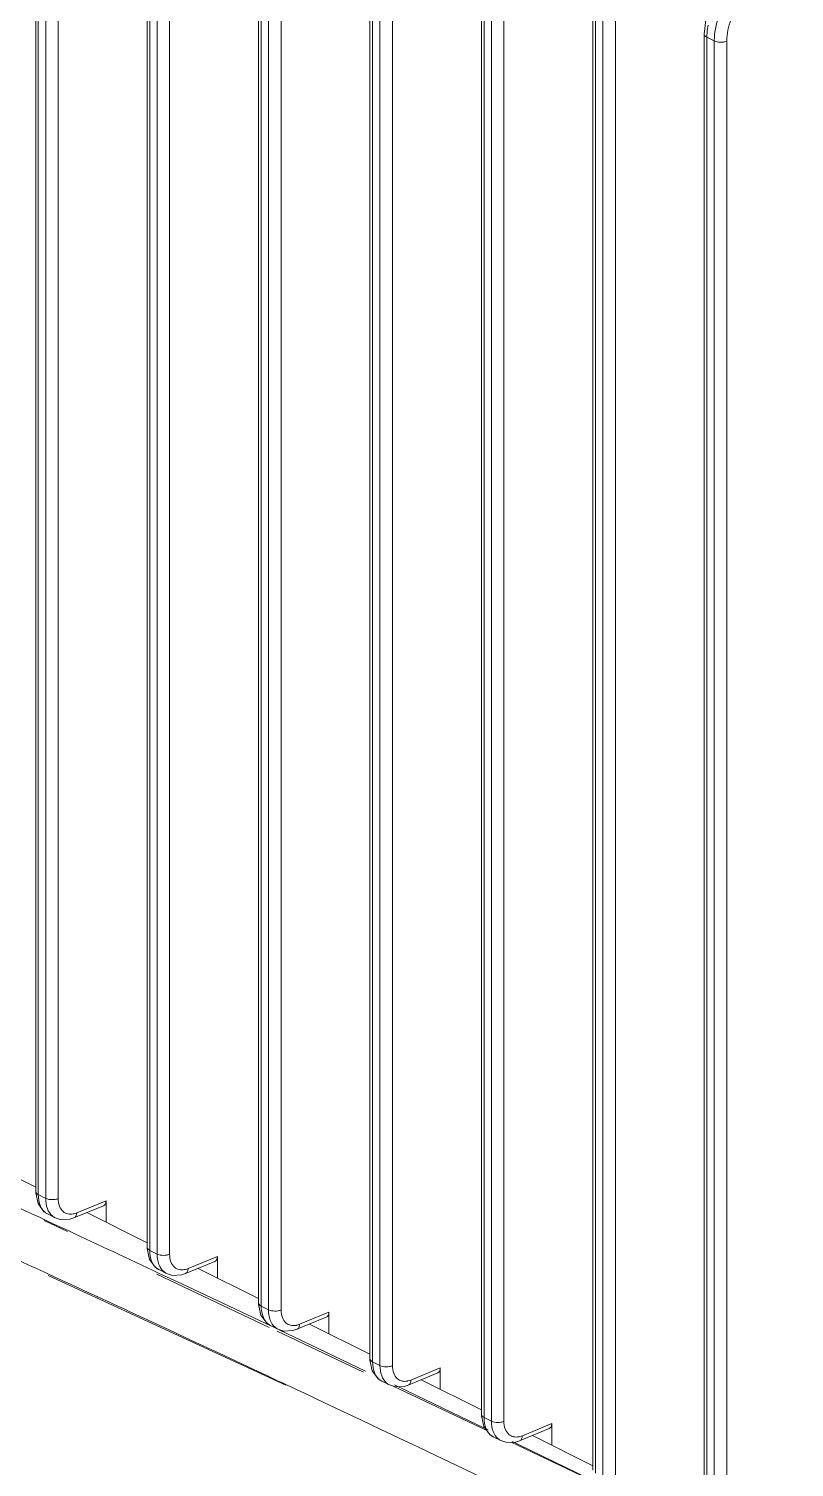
# Model space of a CAD drawing. Header units: millimetres. Extents: x 1177 to 4147, y 93 to 2194.
# Drawn here: x 3192 to 3221.9, y 892.8 to 949.1 of the extents above; entities that cross this region are included whole.
import ezdxf

# ---------------------------------------------------------------- set-up
doc = ezdxf.new("R2010")
doc.units = ezdxf.units.MM
doc.header["$LTSCALE"] = 0.1
doc.layers.get('0').update_dxf_attribs({"lineweight": 13})

# ---------------------------------------------------------------- blocks, each defined once
blk = doc.blocks.new('01')
for p, q in [((3489.104, 873.311), (3489.104, 956.616)), ((3489.251, 873.135), (3489.251, 956.439)), ((3489.663, 956.233), (3489.663, 872.928)), ((3490.361, 956.228), (3490.361, 872.924)), ((3495.327, 870.2), (3495.327, 953.504)), ((3495.473, 870.023), (3495.473, 953.328)), ((3495.886, 953.121), (3495.886, 869.817)), ((3496.583, 953.117), (3496.583, 869.813)), ((3501.549, 867.089), (3501.549, 950.393)), ((3501.696, 866.912), (3501.696, 950.216)), ((3502.108, 950.01), (3502.108, 866.706)), ((3502.806, 950.006), (3502.806, 866.701)), ((3507.772, 863.978), (3507.772, 947.282)), ((3507.918, 863.801), (3507.918, 947.105)), ((3508.331, 946.899), (3508.331, 863.595)), ((3509.028, 946.894), (3509.028, 863.59)), ((3513.994, 860.866), (3513.994, 944.171)), ((3514.141, 860.69), (3514.141, 943.994)), ((3514.553, 943.788), (3514.553, 860.483)), ((3515.251, 943.783), (3515.251, 860.479)), ((3520.217, 857.755), (3520.217, 941.059)), ((3520.363, 857.578), (3520.363, 940.883)), ((3520.776, 940.676), (3520.776, 857.372)), ((3521.474, 940.672), (3521.474, 857.368)), ((3526.44, 854.644), (3526.44, 937.948)), ((3526.586, 854.467), (3526.586, 937.771)), ((3526.998, 937.565), (3526.586, 937.771)), ((3526.998, 937.565), (3526.998, 854.261)), ((3527.696, 937.561), (3527.696, 854.256)), ((3485.754, 875.23), (3489.104, 873.555)), ((3489.251, 873.135), (3489.663, 872.928)), ((3491.239, 871.835), (3492.889, 872.515)), ((3491.392, 872.116), (3493.031, 872.791)), ((3493.031, 871.591), (3493.031, 872.791)), ((3489.584, 871.683), (3490.875, 871.07)), ((3489.645, 871.716), (3490.08, 871.513)), ((3489.76, 872.058), (3490.193, 871.842)), ((3490.189, 871.844), (3490.193, 871.842)), ((3490.189, 871.844), (3490.522, 871.737)), ((3491.954, 872.13), (3495.327, 870.444)), ((3490.08, 871.513), (3490.947, 871.109)), ((3495.473, 870.023), (3495.886, 869.817)), ((3497.461, 868.724), (3499.111, 869.404)), ((3497.615, 869.005), (3499.254, 869.68)), ((3499.254, 869.68), (3499.254, 868.48)), ((3503.068, 862.493), (3489.807, 868.611)), ((3490.789, 868.248), (3489.886, 868.664)), ((3495.868, 868.701), (3502.151, 865.719)), ((3495.97, 868.755), (3496.403, 868.552)), ((3495.983, 868.947), (3496.416, 868.73)), ((3496.403, 868.552), (3497.267, 868.145)), ((3496.411, 868.733), (3496.416, 868.73)), ((3496.411, 868.733), (3496.744, 868.626)), ((3498.177, 869.019), (3501.549, 867.332)), ((3491.048, 868.129), (3490.789, 868.248)), ((3491.673, 867.84), (3491.048, 868.129)), ((3492.114, 867.637), (3491.673, 867.84)), ((3492.528, 867.445), (3492.114, 867.637)), ((3497.267, 868.145), (3501.247, 866.266)), ((3492.552, 867.435), (3492.528, 867.445)), ((3492.618, 867.404), (3492.552, 867.435)), ((3493.263, 867.105), (3492.618, 867.404)), ((3493.48, 867.005), (3493.263, 867.105)), ((3494.073, 866.73), (3493.48, 867.005)), ((3501.696, 866.912), (3502.108, 866.706)), ((3494.333, 866.61), (3494.073, 866.73)), ((3494.36, 866.597), (3494.333, 866.61)), ((3494.451, 866.555), (3494.36, 866.597)), ((3495.15, 866.231), (3494.451, 866.555)), ((3496.552, 865.58), (3495.15, 866.231)), ((3501.247, 866.266), (3502.27, 865.781)), ((3503.684, 865.613), (3505.334, 866.292)), ((3503.837, 865.894), (3505.476, 866.569)), ((3505.476, 866.569), (3505.476, 865.369)), ((3497.447, 865.163), (3496.552, 865.58)), ((3502.205, 865.835), (3502.638, 865.619)), ((3502.583, 865.514), (3507.413, 863.221)), ((3502.634, 865.621), (3502.638, 865.619)), ((3502.634, 865.621), (3502.967, 865.515)), ((3502.702, 865.576), (3503.562, 865.168)), ((3504.399, 865.907), (3507.772, 864.221)), ((3498.055, 864.88), (3497.447, 865.163)), ((3499.104, 864.391), (3498.055, 864.88)), ((3503.562, 865.168), (3507.526, 863.28)), ((3499.347, 864.277), (3499.104, 864.391)), ((3500.261, 863.85), (3499.347, 864.277)), ((3500.967, 863.519), (3500.261, 863.85)), ((3507.918, 863.801), (3508.331, 863.595)), ((3501.762, 863.147), (3500.967, 863.519)), ((3501.97, 863.049), (3501.762, 863.147)), ((3502.615, 862.746), (3501.97, 863.049)), ((3509.906, 862.501), (3511.556, 863.181)), ((3510.06, 862.782), (3511.699, 863.457)), ((3511.699, 863.457), (3511.699, 862.258)), ((3502.881, 862.621), (3502.615, 862.746)), ((3503.103, 862.517), (3502.881, 862.621)), ((3508.428, 862.724), (3508.861, 862.508)), ((3508.856, 862.51), (3508.861, 862.508)), ((3508.856, 862.51), (3509.189, 862.404)), ((3509.025, 862.456), (3514.297, 859.954)), ((3509.133, 862.512), (3509.831, 862.178)), ((3509.831, 862.178), (3513.779, 860.282)), ((3510.622, 862.796), (3513.994, 861.11)), ((3514.141, 860.69), (3514.553, 860.483)), ((3513.779, 860.282), (3514.375, 859.994)), ((3514.65, 859.613), (3515.083, 859.397)), ((3516.129, 859.39), (3517.779, 860.07)), ((3516.282, 859.671), (3517.921, 860.346)), ((3516.844, 859.685), (3520.217, 857.998)), ((3517.921, 860.346), (3517.921, 859.146)), ((3515.079, 859.399), (3515.083, 859.397)), ((3515.079, 859.399), (3515.412, 859.292)), ((3515.664, 859.305), (3520.345, 857.084)), ((3515.732, 859.34), (3516.075, 859.174)), ((3516.075, 859.174), (3520.006, 857.27))]:
    blk.add_line(p, q)
for points in [[(3527.41, 940.589), (3527.274, 940.409), (3526.821, 939.618), (3526.53, 938.744), (3526.44, 937.948)], [(3489.104, 873.312), (3489.106, 873.231), (3489.234, 872.632), (3489.567, 872.183), (3489.761, 872.057)], [(3490.522, 871.737), (3491.016, 871.762), (3491.239, 871.835)], [(3495.327, 870.2), (3495.328, 870.12), (3495.457, 869.521), (3495.789, 869.072), (3495.984, 868.946)], [(3496.744, 868.626), (3497.239, 868.651), (3497.461, 868.724)], [(3501.549, 867.089), (3501.551, 867.009), (3501.679, 866.41), (3502.012, 865.961), (3502.207, 865.835)], [(3502.967, 865.515), (3503.461, 865.54), (3503.684, 865.613)], [(3507.772, 863.978), (3507.773, 863.898), (3507.902, 863.298), (3508.234, 862.85), (3508.429, 862.724)], [(3509.189, 862.404), (3509.684, 862.429), (3509.906, 862.501)], [(3513.994, 860.866), (3513.996, 860.786), (3514.125, 860.187), (3514.457, 859.738), (3514.652, 859.612)], [(3515.412, 859.292), (3515.907, 859.317), (3516.129, 859.39)]]:
    blk.add_lwpolyline(points)
for centre, radius, start, end in [((3529.947, 937.77), 3.361, 177.31651, 179.97911), ((2581.616, -1076.395), 2149.338, 65.009414, 65.185394), ((3490.086, 872.708), 0.727, 235.48677, 243.4173), ((3490.549, 872.551), 0.794, 229.52101, 243.00224), ((2588.849, -1060.877), 2132.217, 64.821764, 64.97081), ((3496.308, 869.597), 0.727, 235.48677, 243.4173), ((3496.772, 869.44), 0.794, 229.52101, 243.00224), ((3502.531, 866.486), 0.727, 235.48677, 243.4173), ((3502.994, 866.329), 0.794, 229.52101, 243.00224), ((3508.753, 863.375), 0.727, 235.48677, 243.4173), ((3509.217, 863.218), 0.794, 229.52101, 243.00224), ((3514.976, 860.263), 0.727, 235.48677, 243.4173), ((3515.439, 860.106), 0.794, 229.52101, 243.00224)]:
    blk.add_arc(centre, radius, start, end)
for centre in [(3492.677, 872.969), (3498.9, 869.857), (3505.122, 866.746), (3511.345, 863.635), (3517.568, 860.523)]:
    blk.add_ellipse(centre, major_axis=(-0.224, 0.448), ratio=0.611425, start_param=-3.185781, end_param=-2.255396)
for points, knots in [([(3527.564, 939.586), (3527.474, 939.425), (3527.168, 938.792), (3526.998, 938.084), (3526.998, 937.565)], [0, 0, 0, 0, 0.262169, 1, 1, 1, 1]), ([(3528.603, 939.866), (3528.322, 939.539), (3527.886, 938.806), (3527.696, 937.968), (3527.696, 937.561)], [0, 0, 0, 0, 0.513812, 1, 1, 1, 1]), ([(3526.59, 937.927), (3526.592, 937.97), (3526.603, 938.144), (3526.626, 938.317), (3526.65, 938.446)], [0, 0, 0, 0, 0.243923, 1, 1, 1, 1]), ([(3526.439, 937.948), (3526.44, 937.931), (3526.457, 937.852), (3526.53, 937.799), (3526.586, 937.771)], [0, 0, 0, 0, 0.209575, 1, 1, 1, 1]), ([(3527.696, 937.561), (3527.588, 937.509), (3527.346, 937.473), (3527.104, 937.512), (3526.998, 937.565)], [0, 0, 0, 0, 0.501917, 1, 1, 1, 1]), ([(3489.886, 868.664), (3488.568, 869.271), (3483.284, 871.695), (3477.988, 874.096), (3474.009, 875.885)], [0, 0, 0, 0, 0.249555, 1, 1, 1, 1]), ([(3489.104, 873.312), (3489.104, 873.277), (3489.142, 873.199), (3489.21, 873.155), (3489.251, 873.135)], [0, 0, 0, 0, 0.433638, 1, 1, 1, 1]), ([(3489.465, 872.321), (3489.429, 872.373), (3489.293, 872.623), (3489.251, 872.915), (3489.251, 873.135)], [0, 0, 0, 0, 0.224494, 1, 1, 1, 1]), ([(3489.663, 872.928), (3489.769, 872.876), (3489.956, 872.846), (3490.193, 872.865), (3490.311, 872.897), (3490.361, 872.924)], [0, 0, 0, 0, 0.496425, 0.761892, 1, 1, 1, 1]), ([(3489.663, 872.928), (3489.663, 872.734), (3489.71, 872.372), (3489.909, 872.053), (3490.034, 871.947)], [0, 0, 0, 0, 0.543008, 1, 1, 1, 1]), ([(3490.361, 872.924), (3490.361, 872.778), (3490.396, 872.506), (3490.547, 872.267), (3490.641, 872.187)], [0, 0, 0, 0, 0.542318, 1, 1, 1, 1]), ([(3489.674, 872.109), (3489.654, 872.123), (3489.575, 872.183), (3489.508, 872.259), (3489.465, 872.321)], [0, 0, 0, 0, 0.243632, 1, 1, 1, 1]), ([(3490.641, 872.187), (3490.713, 872.126), (3490.896, 872.034), (3491.098, 872.038), (3491.198, 872.057)], [0, 0, 0, 0, 0.482954, 1, 1, 1, 1]), ([(3491.198, 872.057), (3491.214, 872.06), (3491.28, 872.075), (3491.345, 872.096), (3491.392, 872.116)], [0, 0, 0, 0, 0.242184, 1, 1, 1, 1]), ([(3491.392, 872.116), (3491.39, 872.055), (3491.369, 871.941), (3491.285, 871.854), (3491.239, 871.835)], [0, 0, 0, 0, 0.552524, 1, 1, 1, 1]), ([(3495.327, 870.2), (3495.327, 870.166), (3495.364, 870.087), (3495.433, 870.043), (3495.473, 870.023)], [0, 0, 0, 0, 0.433638, 1, 1, 1, 1]), ([(3495.688, 869.209), (3495.652, 869.262), (3495.516, 869.512), (3495.473, 869.804), (3495.473, 870.023)], [0, 0, 0, 0, 0.224494, 1, 1, 1, 1]), ([(3495.886, 869.817), (3495.991, 869.765), (3496.179, 869.735), (3496.415, 869.753), (3496.533, 869.786), (3496.583, 869.813)], [0, 0, 0, 0, 0.496425, 0.761892, 1, 1, 1, 1]), ([(3495.886, 869.817), (3495.886, 869.623), (3495.932, 869.261), (3496.132, 868.942), (3496.256, 868.836)], [0, 0, 0, 0, 0.543008, 1, 1, 1, 1]), ([(3496.583, 869.813), (3496.583, 869.667), (3496.619, 869.394), (3496.769, 869.156), (3496.863, 869.076)], [0, 0, 0, 0, 0.542318, 1, 1, 1, 1]), ([(3495.896, 868.998), (3495.876, 869.012), (3495.797, 869.072), (3495.73, 869.147), (3495.688, 869.209)], [0, 0, 0, 0, 0.243632, 1, 1, 1, 1]), ([(3496.863, 869.076), (3496.935, 869.015), (3497.118, 868.923), (3497.321, 868.927), (3497.42, 868.946)], [0, 0, 0, 0, 0.482954, 1, 1, 1, 1]), ([(3497.42, 868.946), (3497.436, 868.949), (3497.503, 868.964), (3497.567, 868.985), (3497.615, 869.005)], [0, 0, 0, 0, 0.242184, 1, 1, 1, 1]), ([(3497.615, 869.005), (3497.612, 868.943), (3497.591, 868.83), (3497.507, 868.743), (3497.461, 868.724)], [0, 0, 0, 0, 0.552524, 1, 1, 1, 1]), ([(3501.549, 867.089), (3501.549, 867.055), (3501.587, 866.976), (3501.656, 866.932), (3501.696, 866.912)], [0, 0, 0, 0, 0.433638, 1, 1, 1, 1]), ([(3501.91, 866.098), (3501.874, 866.151), (3501.738, 866.4), (3501.696, 866.693), (3501.696, 866.912)], [0, 0, 0, 0, 0.224494, 1, 1, 1, 1]), ([(3502.119, 865.887), (3502.099, 865.9), (3502.02, 865.961), (3501.953, 866.036), (3501.91, 866.098)], [0, 0, 0, 0, 0.243632, 1, 1, 1, 1]), ([(3502.108, 866.706), (3502.214, 866.653), (3502.401, 866.624), (3502.638, 866.642), (3502.756, 866.675), (3502.806, 866.701)], [0, 0, 0, 0, 0.496425, 0.761892, 1, 1, 1, 1]), ([(3502.108, 866.706), (3502.108, 866.512), (3502.155, 866.149), (3502.354, 865.831), (3502.479, 865.725)], [0, 0, 0, 0, 0.543008, 1, 1, 1, 1]), ([(3502.806, 866.701), (3502.806, 866.556), (3502.841, 866.283), (3502.992, 866.044), (3503.086, 865.965)], [0, 0, 0, 0, 0.542318, 1, 1, 1, 1]), ([(3503.086, 865.965), (3503.158, 865.903), (3503.341, 865.812), (3503.543, 865.816), (3503.643, 865.835)], [0, 0, 0, 0, 0.482954, 1, 1, 1, 1]), ([(3503.643, 865.835), (3503.659, 865.838), (3503.725, 865.852), (3503.79, 865.874), (3503.837, 865.894)], [0, 0, 0, 0, 0.242184, 1, 1, 1, 1]), ([(3503.837, 865.894), (3503.835, 865.832), (3503.814, 865.719), (3503.73, 865.631), (3503.684, 865.613)], [0, 0, 0, 0, 0.552524, 1, 1, 1, 1]), ([(3507.772, 863.978), (3507.772, 863.943), (3507.809, 863.865), (3507.878, 863.821), (3507.918, 863.801)], [0, 0, 0, 0, 0.433638, 1, 1, 1, 1]), ([(3508.133, 862.987), (3508.097, 863.039), (3507.961, 863.289), (3507.918, 863.581), (3507.918, 863.801)], [0, 0, 0, 0, 0.224494, 1, 1, 1, 1]), ([(3508.341, 862.775), (3508.321, 862.789), (3508.242, 862.849), (3508.175, 862.925), (3508.133, 862.987)], [0, 0, 0, 0, 0.243632, 1, 1, 1, 1]), ([(3508.331, 863.595), (3508.437, 863.542), (3508.624, 863.512), (3508.86, 863.531), (3508.979, 863.563), (3509.028, 863.59)], [0, 0, 0, 0, 0.496425, 0.761892, 1, 1, 1, 1]), ([(3508.331, 863.595), (3508.331, 863.4), (3508.378, 863.038), (3508.577, 862.72), (3508.701, 862.614)], [0, 0, 0, 0, 0.543008, 1, 1, 1, 1]), ([(3509.028, 863.59), (3509.028, 863.444), (3509.064, 863.172), (3509.214, 862.933), (3509.308, 862.853)], [0, 0, 0, 0, 0.542318, 1, 1, 1, 1]), ([(3509.308, 862.853), (3509.38, 862.792), (3509.563, 862.7), (3509.766, 862.704), (3509.865, 862.723)], [0, 0, 0, 0, 0.482954, 1, 1, 1, 1]), ([(3547.494, 840.852), (3543.844, 842.702), (3529.13, 850.09), (3514.302, 857.253), (3503.103, 862.517)], [0, 0, 0, 0, 0.248513, 1, 1, 1, 1]), ([(3509.865, 862.723), (3509.881, 862.726), (3509.948, 862.741), (3510.012, 862.763), (3510.06, 862.782)], [0, 0, 0, 0, 0.242184, 1, 1, 1, 1]), ([(3510.06, 862.782), (3510.057, 862.721), (3510.036, 862.608), (3509.952, 862.52), (3509.906, 862.501)], [0, 0, 0, 0, 0.552524, 1, 1, 1, 1]), ([(3513.994, 860.867), (3513.994, 860.832), (3514.032, 860.754), (3514.101, 860.71), (3514.141, 860.69)], [0, 0, 0, 0, 0.433638, 1, 1, 1, 1]), ([(3514.355, 859.876), (3514.319, 859.928), (3514.183, 860.178), (3514.141, 860.47), (3514.141, 860.69)], [0, 0, 0, 0, 0.224494, 1, 1, 1, 1]), ([(3514.553, 860.483), (3514.659, 860.431), (3514.847, 860.401), (3515.083, 860.42), (3515.201, 860.452), (3515.251, 860.479)], [0, 0, 0, 0, 0.496425, 0.761892, 1, 1, 1, 1]), ([(3514.553, 860.483), (3514.553, 860.289), (3514.6, 859.927), (3514.799, 859.608), (3514.924, 859.502)], [0, 0, 0, 0, 0.543008, 1, 1, 1, 1]), ([(3515.251, 860.479), (3515.251, 860.333), (3515.287, 860.061), (3515.437, 859.822), (3515.531, 859.742)], [0, 0, 0, 0, 0.542318, 1, 1, 1, 1]), ([(3514.564, 859.664), (3514.544, 859.678), (3514.465, 859.738), (3514.398, 859.814), (3514.355, 859.876)], [0, 0, 0, 0, 0.243632, 1, 1, 1, 1]), ([(3515.531, 859.742), (3515.603, 859.681), (3515.786, 859.589), (3515.988, 859.593), (3516.088, 859.612)], [0, 0, 0, 0, 0.482954, 1, 1, 1, 1]), ([(3516.088, 859.612), (3516.104, 859.615), (3516.17, 859.63), (3516.235, 859.651), (3516.282, 859.671)], [0, 0, 0, 0, 0.242184, 1, 1, 1, 1]), ([(3516.282, 859.671), (3516.28, 859.61), (3516.259, 859.496), (3516.175, 859.409), (3516.129, 859.39)], [0, 0, 0, 0, 0.552524, 1, 1, 1, 1])]:
    blk.add_open_spline(points, degree=3, knots=knots)

msp = doc.modelspace()

# ---------------------------------------------------------------- block references
at = {"xscale": 0.7, "yscale": 0.7, "zscale": 0.7}
msp.add_blockref('01', (749.903, 292.29), dxfattribs=at)

doc.saveas('drawing.dxf')
